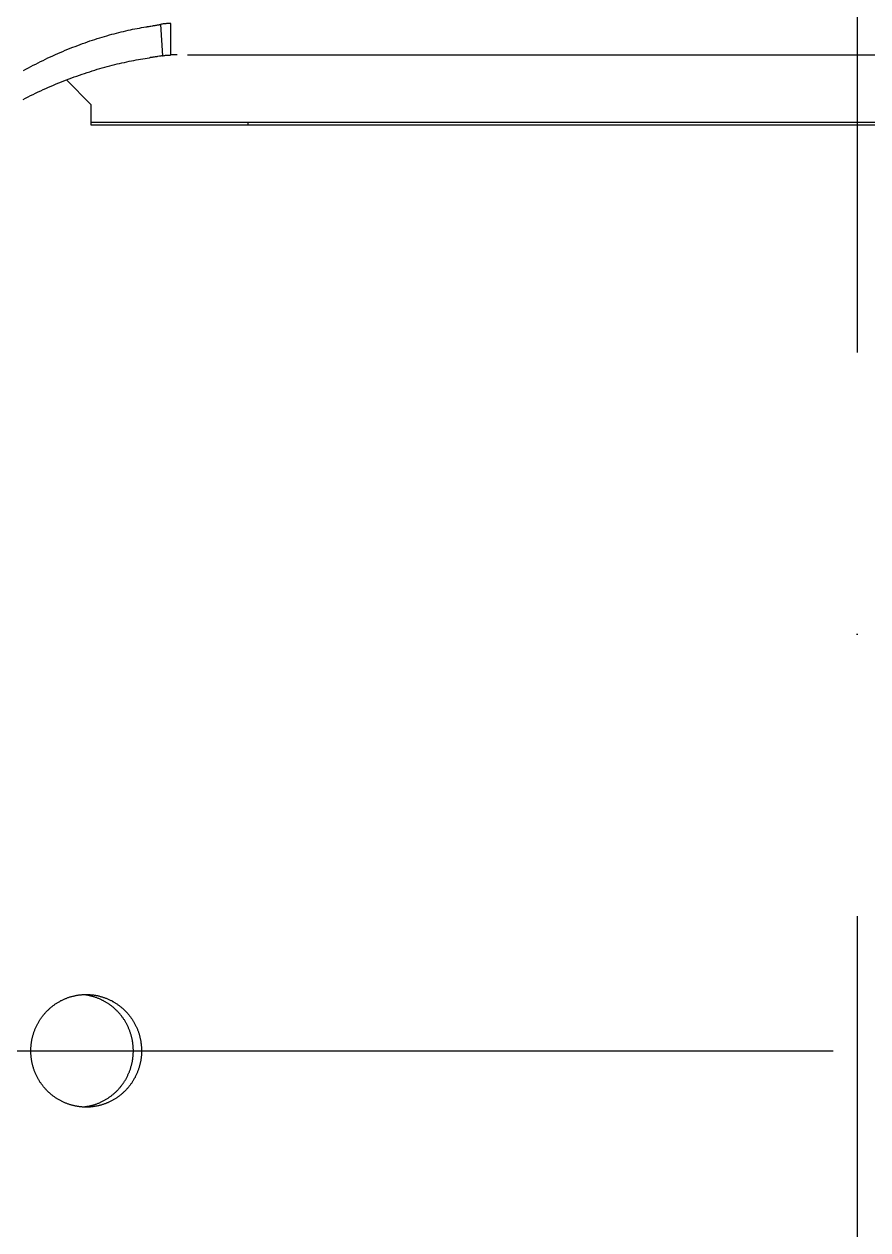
# Model space of a CAD drawing. Header units: millimetres. Extents: x 1084702 to 1166801, y 36632 to 124519.
# Drawn here: x 1097957.7 to 1098145, y 58445.3 to 58712.9 of the extents above; entities that cross this region are included whole.
import ezdxf

# ---------------------------------------------------------------- set-up
doc = ezdxf.new("R2010")
doc.units = ezdxf.units.MM
doc.header["$LTSCALE"] = 250
doc.linetypes.add('CENTER', pattern=[3, 2.5, -0.25, 0, -0.25])
doc.layers.get('0').update_dxf_attribs({"color": 255})

# ---------------------------------------------------------------- blocks, each defined once
blk = doc.blocks.new('PK65002M m platform_top')
at = {"linetype": 'CENTER'}
blk.add_line((-7861.58, 2886.68), (-11156.47, 2886.68), dxfattribs=at)
at = {"linetype": 'Continuous'}
for p, q in [((-10502, 2680.68), (-9821.98, 2680.68)), ((-9821.98, 2681.18), (-10310.25, 2681.18)), ((-9856.91, 2681.18), (-9856.91, 2680.68)), ((-9821.98, 2676.68), (-9821.98, 2681.18)), ((-9821.98, 2676.68), (-9816.6, 2671.2)), ((-9843.44, 2665.68), (-10322.28, 2665.68)), ((-9841.14, 2665.68), (-9839.74, 2665.68)), ((-9839.74, 2665.68), (-9839.74, 2658.68)), ((-9837.49, 2658.91), (-9837.92, 2665.87)), ((-9837.71, 2665.9), (-9837.58, 2665.92)), ((-9837.58, 2665.92), (-9837.44, 2665.94)), ((-9837.44, 2665.94), (-9837.22, 2665.97)), ((-9837.22, 2665.97), (-9836.86, 2666.03)), ((-9836.86, 2666.03), (-9836.78, 2666.04)), ((-9836.78, 2666.04), (-9836.63, 2666.06)), ((-9836.63, 2666.06), (-9836.4, 2666.1)), ((-9836.4, 2666.1), (-9836.25, 2666.12)), ((-9836.25, 2666.12), (-9836.09, 2666.15)), ((-9836.09, 2666.15), (-9835.93, 2666.17)), ((-9835.93, 2666.17), (-9835.77, 2666.2)), ((-9835.77, 2666.2), (-9835.61, 2666.22)), ((-9836.46, 2659.08), (-9836.64, 2659.05)), ((-9836.29, 2659.11), (-9836.46, 2659.08)), ((-9836.11, 2659.14), (-9836.29, 2659.11)), ((-9835.85, 2659.18), (-9836.11, 2659.14)), ((-9835.31, 2659.27), (-9835.67, 2659.21)), ((-9835.14, 2659.3), (-9835.31, 2659.27)), ((-9834.96, 2659.33), (-9835.14, 2659.3)), ((-9834.78, 2659.36), (-9834.96, 2659.33))]:
    blk.add_line(p, q, dxfattribs=at)
at = {"linetype": 'CENTER'}
blk.add_lwpolyline([(-9992.12, 1356.61), (-9992.12, 4178.53)], dxfattribs=at)
at = {"linetype": 'Continuous'}
for points in [[(-9833.26, 2886.68), (-9833.26, 2886.83), (-9833.26, 2886.99), (-9833.25, 2887.15), (-9833.25, 2887.31), (-9833.24, 2887.46), (-9833.23, 2887.62), (-9833.22, 2887.78), (-9833.2, 2887.93), (-9833.18, 2888.09), (-9833.17, 2888.24), (-9833.15, 2888.4), (-9833.12, 2888.56), (-9833.1, 2888.71), (-9833.07, 2888.87), (-9833.04, 2889.02), (-9833.01, 2889.18), (-9832.98, 2889.33), (-9832.95, 2889.48), (-9832.91, 2889.64), (-9832.88, 2889.79), (-9832.84, 2889.94), (-9832.8, 2890.09), (-9832.75, 2890.24), (-9832.71, 2890.39), (-9832.66, 2890.54), (-9832.61, 2890.69), (-9832.56, 2890.84), (-9832.51, 2890.99), (-9832.45, 2891.14), (-9832.4, 2891.28), (-9832.34, 2891.43), (-9832.28, 2891.57), (-9832.22, 2891.72), (-9832.16, 2891.86), (-9832.09, 2892.01), (-9832.02, 2892.15), (-9831.95, 2892.29), (-9831.88, 2892.43), (-9831.81, 2892.57), (-9831.74, 2892.71), (-9831.66, 2892.85), (-9831.58, 2892.98), (-9831.51, 2893.12), (-9831.42, 2893.25), (-9831.34, 2893.39), (-9831.26, 2893.52), (-9831.17, 2893.65), (-9831.09, 2893.78), (-9831, 2893.91), (-9830.91, 2894.04), (-9830.81, 2894.17), (-9830.72, 2894.29), (-9830.62, 2894.42), (-9830.53, 2894.54), (-9830.43, 2894.66), (-9830.33, 2894.78), (-9830.23, 2894.9), (-9830.13, 2895.02), (-9830.02, 2895.14), (-9829.91, 2895.25), (-9829.81, 2895.37), (-9829.7, 2895.48), (-9829.59, 2895.59), (-9829.48, 2895.7), (-9829.36, 2895.81), (-9829.25, 2895.92), (-9829.13, 2896.02), (-9829.02, 2896.13), (-9828.9, 2896.23), (-9828.78, 2896.33), (-9828.66, 2896.43), (-9828.54, 2896.53), (-9828.41, 2896.63), (-9828.29, 2896.72), (-9828.16, 2896.81), (-9828.04, 2896.91), (-9827.91, 2897), (-9827.78, 2897.08), (-9827.65, 2897.17), (-9827.52, 2897.26), (-9827.39, 2897.34), (-9827.25, 2897.42), (-9827.12, 2897.5), (-9826.98, 2897.58), (-9826.85, 2897.66), (-9826.71, 2897.73), (-9826.58, 2897.8), (-9826.44, 2897.87), (-9826.3, 2897.94), (-9826.16, 2898.01), (-9826.02, 2898.08), (-9825.88, 2898.14), (-9825.74, 2898.2), (-9825.59, 2898.26), (-9825.45, 2898.32), (-9825.3, 2898.37), (-9825.16, 2898.43), (-9825.01, 2898.48), (-9824.87, 2898.53), (-9824.72, 2898.58), (-9824.57, 2898.63), (-9824.43, 2898.67), (-9824.28, 2898.72), (-9824.13, 2898.76), (-9823.98, 2898.8), (-9823.83, 2898.84), (-9823.68, 2898.87), (-9823.53, 2898.9), (-9823.37, 2898.94), (-9823.22, 2898.97), (-9823.07, 2898.99), (-9822.92, 2899.02), (-9822.76, 2899.04), (-9822.61, 2899.07), (-9822.46, 2899.09), (-9822.3, 2899.1), (-9822.15, 2899.12), (-9821.99, 2899.13), (-9821.84, 2899.15), (-9821.69, 2899.16), (-9821.53, 2899.16), (-9821.38, 2899.17), (-9821.22, 2899.17), (-9821.07, 2899.18), (-9820.97, 2899.18)], [(-9820.06, 2899.14), (-9820.14, 2899.14), (-9820.29, 2899.12), (-9820.45, 2899.11), (-9820.6, 2899.09), (-9820.76, 2899.07), (-9820.91, 2899.05), (-9821.06, 2899.02), (-9821.22, 2899), (-9821.37, 2898.97), (-9821.52, 2898.94), (-9821.68, 2898.91), (-9821.83, 2898.88), (-9821.98, 2898.84), (-9822.13, 2898.8), (-9822.28, 2898.77), (-9822.43, 2898.72), (-9822.58, 2898.68), (-9822.73, 2898.64), (-9822.88, 2898.59), (-9823.02, 2898.54), (-9823.17, 2898.49), (-9823.32, 2898.44), (-9823.46, 2898.38), (-9823.61, 2898.33), (-9823.75, 2898.27), (-9823.9, 2898.21), (-9824.04, 2898.14), (-9824.18, 2898.08), (-9824.33, 2898.01), (-9824.47, 2897.95), (-9824.61, 2897.88), (-9824.75, 2897.81), (-9824.88, 2897.73), (-9825.02, 2897.66), (-9825.16, 2897.58), (-9825.29, 2897.5), (-9825.43, 2897.43), (-9825.56, 2897.34), (-9825.69, 2897.26), (-9825.82, 2897.18), (-9825.95, 2897.09), (-9826.08, 2897), (-9826.2, 2896.91), (-9826.33, 2896.82), (-9826.46, 2896.73), (-9826.58, 2896.64), (-9826.7, 2896.54), (-9826.82, 2896.44), (-9826.94, 2896.34), (-9827.06, 2896.24), (-9827.18, 2896.14), (-9827.3, 2896.04), (-9827.41, 2895.93), (-9827.52, 2895.83), (-9827.64, 2895.72), (-9827.75, 2895.61), (-9827.86, 2895.5), (-9827.97, 2895.39), (-9828.07, 2895.27), (-9828.18, 2895.16), (-9828.28, 2895.04), (-9828.39, 2894.92), (-9828.49, 2894.8), (-9828.59, 2894.68), (-9828.69, 2894.56), (-9828.78, 2894.44), (-9828.88, 2894.32), (-9828.97, 2894.19), (-9829.06, 2894.06), (-9829.16, 2893.94), (-9829.24, 2893.81), (-9829.33, 2893.68), (-9829.42, 2893.55), (-9829.5, 2893.41), (-9829.59, 2893.28), (-9829.67, 2893.15), (-9829.75, 2893.01), (-9829.82, 2892.88), (-9829.9, 2892.74), (-9829.97, 2892.6), (-9830.05, 2892.46), (-9830.12, 2892.32), (-9830.19, 2892.18), (-9830.25, 2892.04), (-9830.32, 2891.89), (-9830.38, 2891.75), (-9830.45, 2891.6), (-9830.51, 2891.46), (-9830.56, 2891.31), (-9830.62, 2891.16), (-9830.68, 2891.02), (-9830.73, 2890.87), (-9830.78, 2890.72), (-9830.83, 2890.57), (-9830.88, 2890.42), (-9830.92, 2890.27), (-9830.97, 2890.12), (-9831.01, 2889.96), (-9831.05, 2889.81), (-9831.09, 2889.66), (-9831.12, 2889.5), (-9831.16, 2889.35), (-9831.19, 2889.19), (-9831.22, 2889.04), (-9831.25, 2888.88), (-9831.27, 2888.73), (-9831.3, 2888.57), (-9831.32, 2888.41), (-9831.34, 2888.26), (-9831.36, 2888.1), (-9831.38, 2887.94), (-9831.39, 2887.78), (-9831.4, 2887.63), (-9831.42, 2887.47), (-9831.42, 2887.31), (-9831.43, 2887.15), (-9831.44, 2886.99), (-9831.44, 2886.84), (-9831.44, 2886.68)], [(-9820.97, 2899.18), (-9820.91, 2899.18), (-9820.76, 2899.18), (-9820.6, 2899.17), (-9820.45, 2899.17), (-9820.29, 2899.16), (-9820.14, 2899.15), (-9819.98, 2899.14), (-9819.83, 2899.12), (-9819.67, 2899.11), (-9819.52, 2899.09), (-9819.36, 2899.07), (-9819.21, 2899.05), (-9819.06, 2899.02), (-9818.9, 2899), (-9818.75, 2898.97), (-9818.6, 2898.94), (-9818.45, 2898.91), (-9818.29, 2898.88), (-9818.14, 2898.84), (-9817.99, 2898.8), (-9817.84, 2898.77), (-9817.69, 2898.72), (-9817.54, 2898.68), (-9817.39, 2898.64), (-9817.24, 2898.59), (-9817.1, 2898.54), (-9816.95, 2898.49), (-9816.8, 2898.44), (-9816.66, 2898.38), (-9816.51, 2898.33), (-9816.37, 2898.27), (-9816.22, 2898.21), (-9816.08, 2898.14), (-9815.94, 2898.08), (-9815.8, 2898.01), (-9815.66, 2897.95), (-9815.52, 2897.88), (-9815.38, 2897.81), (-9815.24, 2897.73), (-9815.1, 2897.66), (-9814.96, 2897.58), (-9814.83, 2897.5), (-9814.7, 2897.43), (-9814.56, 2897.34), (-9814.43, 2897.26), (-9814.3, 2897.18), (-9814.17, 2897.09), (-9814.04, 2897), (-9813.92, 2896.91), (-9813.79, 2896.82), (-9813.67, 2896.73), (-9813.54, 2896.64), (-9813.42, 2896.54), (-9813.3, 2896.44), (-9813.18, 2896.34), (-9813.06, 2896.24), (-9812.94, 2896.14), (-9812.83, 2896.04), (-9812.71, 2895.93), (-9812.6, 2895.83), (-9812.48, 2895.72), (-9812.37, 2895.61), (-9812.26, 2895.5), (-9812.16, 2895.39), (-9812.05, 2895.27), (-9811.94, 2895.16), (-9811.84, 2895.04), (-9811.74, 2894.92), (-9811.63, 2894.8), (-9811.53, 2894.68), (-9811.44, 2894.56), (-9811.34, 2894.44), (-9811.24, 2894.32), (-9811.15, 2894.19), (-9811.06, 2894.06), (-9810.97, 2893.94), (-9810.88, 2893.81), (-9810.79, 2893.68), (-9810.7, 2893.55), (-9810.62, 2893.41), (-9810.54, 2893.28), (-9810.46, 2893.15), (-9810.38, 2893.01), (-9810.3, 2892.88), (-9810.22, 2892.74), (-9810.15, 2892.6), (-9810.08, 2892.46), (-9810, 2892.32), (-9809.94, 2892.18), (-9809.87, 2892.04), (-9809.8, 2891.89), (-9809.74, 2891.75), (-9809.68, 2891.6), (-9809.62, 2891.46), (-9809.56, 2891.31), (-9809.5, 2891.16), (-9809.45, 2891.02), (-9809.39, 2890.87), (-9809.34, 2890.72), (-9809.29, 2890.57), (-9809.24, 2890.42), (-9809.2, 2890.27), (-9809.16, 2890.12), (-9809.11, 2889.96), (-9809.07, 2889.81), (-9809.04, 2889.66), (-9809, 2889.5), (-9808.97, 2889.35), (-9808.93, 2889.19), (-9808.9, 2889.04), (-9808.87, 2888.88), (-9808.85, 2888.73), (-9808.82, 2888.57), (-9808.8, 2888.41), (-9808.78, 2888.26), (-9808.76, 2888.1), (-9808.74, 2887.94), (-9808.73, 2887.78), (-9808.72, 2887.63), (-9808.71, 2887.47), (-9808.7, 2887.31), (-9808.69, 2887.15), (-9808.69, 2886.99), (-9808.68, 2886.84), (-9808.68, 2886.68)], [(-9820.97, 2874.18), (-9821.03, 2874.18), (-9821.19, 2874.18), (-9821.34, 2874.18), (-9821.5, 2874.19), (-9821.65, 2874.2), (-9821.81, 2874.21), (-9821.96, 2874.22), (-9822.12, 2874.23), (-9822.27, 2874.25), (-9822.43, 2874.27), (-9822.58, 2874.28), (-9822.73, 2874.31), (-9822.89, 2874.33), (-9823.04, 2874.36), (-9823.19, 2874.38), (-9823.35, 2874.41), (-9823.5, 2874.44), (-9823.65, 2874.48), (-9823.8, 2874.51), (-9823.95, 2874.55), (-9824.1, 2874.59), (-9824.25, 2874.63), (-9824.4, 2874.67), (-9824.55, 2874.72), (-9824.7, 2874.77), (-9824.85, 2874.82), (-9824.99, 2874.87), (-9825.14, 2874.92), (-9825.29, 2874.97), (-9825.43, 2875.03), (-9825.58, 2875.09), (-9825.72, 2875.15), (-9825.86, 2875.21), (-9826.01, 2875.27), (-9826.15, 2875.34), (-9826.29, 2875.41), (-9826.43, 2875.48), (-9826.57, 2875.55), (-9826.71, 2875.62), (-9826.84, 2875.7), (-9826.98, 2875.77), (-9827.11, 2875.85), (-9827.25, 2875.93), (-9827.38, 2876.01), (-9827.51, 2876.09), (-9827.64, 2876.18), (-9827.77, 2876.26), (-9827.9, 2876.35), (-9828.03, 2876.44), (-9828.15, 2876.53), (-9828.28, 2876.63), (-9828.4, 2876.72), (-9828.52, 2876.82), (-9828.64, 2876.91), (-9828.77, 2877.01), (-9828.88, 2877.11), (-9829, 2877.21), (-9829.12, 2877.32), (-9829.23, 2877.42), (-9829.35, 2877.53), (-9829.46, 2877.64), (-9829.57, 2877.75), (-9829.68, 2877.86), (-9829.79, 2877.97), (-9829.9, 2878.08), (-9830, 2878.2), (-9830.11, 2878.31), (-9830.21, 2878.43), (-9830.31, 2878.55), (-9830.41, 2878.67), (-9830.51, 2878.79), (-9830.61, 2878.91), (-9830.7, 2879.04), (-9830.79, 2879.16), (-9830.89, 2879.29), (-9830.98, 2879.42), (-9831.07, 2879.55), (-9831.15, 2879.68), (-9831.24, 2879.81), (-9831.32, 2879.94), (-9831.41, 2880.07), (-9831.49, 2880.21), (-9831.57, 2880.34), (-9831.65, 2880.48), (-9831.72, 2880.62), (-9831.8, 2880.76), (-9831.87, 2880.9), (-9831.94, 2881.04), (-9832.01, 2881.18), (-9832.08, 2881.32), (-9832.14, 2881.46), (-9832.21, 2881.61), (-9832.27, 2881.75), (-9832.33, 2881.9), (-9832.39, 2882.04), (-9832.44, 2882.19), (-9832.5, 2882.34), (-9832.55, 2882.49), (-9832.6, 2882.64), (-9832.65, 2882.79), (-9832.7, 2882.94), (-9832.74, 2883.09), (-9832.79, 2883.24), (-9832.83, 2883.39), (-9832.87, 2883.54), (-9832.91, 2883.7), (-9832.94, 2883.85), (-9832.98, 2884.01), (-9833.01, 2884.16), (-9833.04, 2884.32), (-9833.07, 2884.47), (-9833.1, 2884.63), (-9833.12, 2884.78), (-9833.14, 2884.94), (-9833.16, 2885.1), (-9833.18, 2885.26), (-9833.2, 2885.41), (-9833.21, 2885.57), (-9833.23, 2885.73), (-9833.24, 2885.89), (-9833.25, 2886.04), (-9833.25, 2886.2), (-9833.26, 2886.36), (-9833.26, 2886.52), (-9833.26, 2886.68)], [(-9831.44, 2886.68), (-9831.44, 2886.52), (-9831.44, 2886.36), (-9831.43, 2886.21), (-9831.42, 2886.05), (-9831.42, 2885.89), (-9831.41, 2885.73), (-9831.39, 2885.58), (-9831.38, 2885.42), (-9831.36, 2885.27), (-9831.34, 2885.11), (-9831.32, 2884.95), (-9831.3, 2884.8), (-9831.28, 2884.64), (-9831.25, 2884.49), (-9831.22, 2884.33), (-9831.19, 2884.18), (-9831.16, 2884.03), (-9831.13, 2883.87), (-9831.09, 2883.72), (-9831.05, 2883.57), (-9831.01, 2883.42), (-9830.97, 2883.26), (-9830.93, 2883.11), (-9830.88, 2882.96), (-9830.84, 2882.81), (-9830.79, 2882.66), (-9830.74, 2882.51), (-9830.69, 2882.37), (-9830.63, 2882.22), (-9830.58, 2882.07), (-9830.52, 2881.93), (-9830.46, 2881.78), (-9830.4, 2881.64), (-9830.33, 2881.49), (-9830.27, 2881.35), (-9830.2, 2881.21), (-9830.13, 2881.07), (-9830.06, 2880.93), (-9829.99, 2880.79), (-9829.92, 2880.65), (-9829.84, 2880.51), (-9829.76, 2880.37), (-9829.68, 2880.24), (-9829.6, 2880.1), (-9829.52, 2879.97), (-9829.44, 2879.84), (-9829.35, 2879.7), (-9829.26, 2879.57), (-9829.17, 2879.45), (-9829.08, 2879.32), (-9828.99, 2879.19), (-9828.9, 2879.06), (-9828.8, 2878.94), (-9828.71, 2878.82), (-9828.61, 2878.69), (-9828.51, 2878.57), (-9828.41, 2878.45), (-9828.3, 2878.34), (-9828.2, 2878.22), (-9828.09, 2878.1), (-9827.99, 2877.99), (-9827.88, 2877.88), (-9827.77, 2877.76), (-9827.65, 2877.65), (-9827.54, 2877.55), (-9827.43, 2877.44), (-9827.31, 2877.33), (-9827.2, 2877.23), (-9827.08, 2877.13), (-9826.96, 2877.02), (-9826.84, 2876.92), (-9826.71, 2876.83), (-9826.59, 2876.73), (-9826.47, 2876.63), (-9826.34, 2876.54), (-9826.21, 2876.45), (-9826.09, 2876.36), (-9825.96, 2876.27), (-9825.83, 2876.18), (-9825.7, 2876.1), (-9825.56, 2876.01), (-9825.43, 2875.93), (-9825.3, 2875.85), (-9825.16, 2875.78), (-9825.03, 2875.7), (-9824.89, 2875.63), (-9824.75, 2875.55), (-9824.62, 2875.48), (-9824.48, 2875.41), (-9824.34, 2875.35), (-9824.2, 2875.28), (-9824.06, 2875.22), (-9823.91, 2875.15), (-9823.77, 2875.09), (-9823.63, 2875.04), (-9823.48, 2874.98), (-9823.34, 2874.93), (-9823.19, 2874.87), (-9823.05, 2874.82), (-9822.9, 2874.77), (-9822.75, 2874.73), (-9822.6, 2874.68), (-9822.45, 2874.64), (-9822.31, 2874.6), (-9822.16, 2874.56), (-9822.01, 2874.52), (-9821.85, 2874.48), (-9821.7, 2874.45), (-9821.55, 2874.42), (-9821.4, 2874.39), (-9821.25, 2874.36), (-9821.09, 2874.34), (-9820.94, 2874.31), (-9820.79, 2874.29), (-9820.63, 2874.27), (-9820.48, 2874.25), (-9820.33, 2874.23), (-9820.17, 2874.22), (-9820.06, 2874.21)], [(-9808.68, 2886.68), (-9808.68, 2886.52), (-9808.69, 2886.36), (-9808.69, 2886.21), (-9808.7, 2886.05), (-9808.71, 2885.89), (-9808.72, 2885.73), (-9808.73, 2885.58), (-9808.74, 2885.42), (-9808.76, 2885.27), (-9808.78, 2885.11), (-9808.8, 2884.95), (-9808.82, 2884.8), (-9808.85, 2884.64), (-9808.87, 2884.49), (-9808.9, 2884.33), (-9808.93, 2884.18), (-9808.96, 2884.03), (-9808.99, 2883.87), (-9809.03, 2883.72), (-9809.07, 2883.57), (-9809.11, 2883.42), (-9809.15, 2883.26), (-9809.19, 2883.11), (-9809.24, 2882.96), (-9809.28, 2882.81), (-9809.33, 2882.66), (-9809.38, 2882.51), (-9809.44, 2882.37), (-9809.49, 2882.22), (-9809.55, 2882.07), (-9809.6, 2881.93), (-9809.66, 2881.78), (-9809.73, 2881.64), (-9809.79, 2881.49), (-9809.85, 2881.35), (-9809.92, 2881.21), (-9809.99, 2881.07), (-9810.06, 2880.93), (-9810.13, 2880.79), (-9810.21, 2880.65), (-9810.28, 2880.51), (-9810.36, 2880.37), (-9810.44, 2880.24), (-9810.52, 2880.1), (-9810.6, 2879.97), (-9810.69, 2879.84), (-9810.77, 2879.7), (-9810.86, 2879.57), (-9810.95, 2879.45), (-9811.04, 2879.32), (-9811.13, 2879.19), (-9811.22, 2879.06), (-9811.32, 2878.94), (-9811.42, 2878.82), (-9811.51, 2878.69), (-9811.61, 2878.57), (-9811.72, 2878.45), (-9811.82, 2878.34), (-9811.92, 2878.22), (-9812.03, 2878.1), (-9812.14, 2877.99), (-9812.25, 2877.88), (-9812.36, 2877.76), (-9812.47, 2877.65), (-9812.58, 2877.55), (-9812.69, 2877.44), (-9812.81, 2877.33), (-9812.93, 2877.23), (-9813.04, 2877.13), (-9813.16, 2877.02), (-9813.28, 2876.92), (-9813.41, 2876.83), (-9813.53, 2876.73), (-9813.65, 2876.63), (-9813.78, 2876.54), (-9813.91, 2876.45), (-9814.04, 2876.36), (-9814.16, 2876.27), (-9814.29, 2876.18), (-9814.43, 2876.1), (-9814.56, 2876.01), (-9814.69, 2875.93), (-9814.82, 2875.85), (-9814.96, 2875.78), (-9815.09, 2875.7), (-9815.23, 2875.63), (-9815.37, 2875.55), (-9815.51, 2875.48), (-9815.65, 2875.41), (-9815.78, 2875.35), (-9815.93, 2875.28), (-9816.07, 2875.22), (-9816.21, 2875.15), (-9816.35, 2875.09), (-9816.49, 2875.04), (-9816.64, 2874.98), (-9816.78, 2874.93), (-9816.93, 2874.87), (-9817.08, 2874.82), (-9817.22, 2874.77), (-9817.37, 2874.73), (-9817.52, 2874.68), (-9817.67, 2874.64), (-9817.82, 2874.6), (-9817.97, 2874.56), (-9818.12, 2874.52), (-9818.27, 2874.48), (-9818.42, 2874.45), (-9818.57, 2874.42), (-9818.72, 2874.39), (-9818.87, 2874.36), (-9819.03, 2874.34), (-9819.18, 2874.31), (-9819.33, 2874.29), (-9819.49, 2874.27), (-9819.64, 2874.25), (-9819.8, 2874.23), (-9819.95, 2874.22), (-9820.1, 2874.21), (-9820.26, 2874.2), (-9820.41, 2874.19), (-9820.57, 2874.18), (-9820.72, 2874.18), (-9820.88, 2874.18), (-9820.97, 2874.18)], [(-9807.06, 2669.12), (-9807.59, 2668.83), (-9808.13, 2668.54), (-9808.67, 2668.25), (-9809.21, 2667.97), (-9809.76, 2667.69), (-9810.3, 2667.42), (-9810.84, 2667.14), (-9811.39, 2666.88), (-9811.94, 2666.61), (-9812.49, 2666.35), (-9813.03, 2666.1), (-9813.58, 2665.84), (-9814.13, 2665.6), (-9814.68, 2665.35), (-9815.23, 2665.11), (-9815.78, 2664.88), (-9816.33, 2664.65), (-9816.88, 2664.42), (-9817.43, 2664.2), (-9817.98, 2663.98), (-9818.53, 2663.77), (-9819.08, 2663.56), (-9819.63, 2663.35), (-9820.18, 2663.15), (-9820.72, 2662.96), (-9821.27, 2662.77), (-9821.81, 2662.58), (-9822.36, 2662.4), (-9822.9, 2662.22), (-9823.44, 2662.04), (-9823.98, 2661.88), (-9824.51, 2661.71), (-9825.05, 2661.55), (-9825.58, 2661.4), (-9826.11, 2661.25), (-9826.64, 2661.1), (-9827.16, 2660.96), (-9827.69, 2660.82), (-9828.21, 2660.69), (-9828.73, 2660.56), (-9829.24, 2660.44), (-9829.76, 2660.32), (-9830.27, 2660.21), (-9830.78, 2660.1), (-9831.28, 2659.99), (-9831.78, 2659.89), (-9832.28, 2659.79), (-9832.78, 2659.7), (-9833.27, 2659.61), (-9833.77, 2659.53), (-9834.25, 2659.45)], [(-9806.95, 2675.54), (-9807.5, 2675.25), (-9808.06, 2674.97), (-9808.62, 2674.69), (-9809.18, 2674.42), (-9809.75, 2674.15), (-9810.31, 2673.88), (-9810.88, 2673.62), (-9811.45, 2673.36), (-9812.02, 2673.1), (-9812.59, 2672.85), (-9813.17, 2672.6), (-9813.74, 2672.36), (-9814.31, 2672.12), (-9814.89, 2671.88), (-9815.46, 2671.65), (-9816.04, 2671.42)], [(-9816.04, 2671.42), (-9816.61, 2671.2), (-9817.19, 2670.98), (-9817.76, 2670.77), (-9818.33, 2670.56), (-9818.91, 2670.35), (-9819.48, 2670.15), (-9820.05, 2669.95), (-9820.62, 2669.76), (-9821.19, 2669.57), (-9821.75, 2669.39), (-9822.32, 2669.21), (-9822.88, 2669.04), (-9823.44, 2668.87), (-9824, 2668.71), (-9824.55, 2668.55), (-9825.11, 2668.39), (-9825.66, 2668.24), (-9826.21, 2668.1), (-9826.76, 2667.95), (-9827.3, 2667.82), (-9827.84, 2667.68), (-9828.38, 2667.56), (-9828.91, 2667.43), (-9829.44, 2667.32), (-9829.97, 2667.2), (-9830.49, 2667.09), (-9831.01, 2666.99), (-9831.53, 2666.89), (-9832.04, 2666.79), (-9832.55, 2666.7), (-9833.05, 2666.61), (-9833.55, 2666.53), (-9834.05, 2666.45), (-9834.54, 2666.37), (-9835.03, 2666.3)], [(-9837.92, 2665.87), (-9838.08, 2665.84), (-9838.25, 2665.81), (-9838.41, 2665.78), (-9838.58, 2665.76), (-9838.75, 2665.74), (-9838.91, 2665.72), (-9839.08, 2665.71), (-9839.24, 2665.7), (-9839.41, 2665.69), (-9839.58, 2665.69), (-9839.74, 2665.68)], [(-9837.92, 2665.87), (-9837.85, 2665.88), (-9837.71, 2665.9)], [(-9835.61, 2666.22), (-9835.45, 2666.24), (-9835.36, 2666.26), (-9835.28, 2666.27), (-9835.2, 2666.28), (-9835.12, 2666.29), (-9835.03, 2666.3)], [(-9839.74, 2658.68), (-9839.56, 2658.69), (-9839.37, 2658.69), (-9839.18, 2658.7), (-9838.99, 2658.71), (-9838.8, 2658.72), (-9838.62, 2658.74), (-9838.43, 2658.76), (-9838.24, 2658.78), (-9838.05, 2658.81), (-9837.87, 2658.84), (-9837.68, 2658.87), (-9837.49, 2658.91)], [(-9836.64, 2659.05), (-9836.81, 2659.02), (-9836.9, 2659), (-9836.98, 2658.99), (-9837.07, 2658.98), (-9837.15, 2658.96), (-9837.24, 2658.95), (-9837.32, 2658.94), (-9837.41, 2658.92), (-9837.49, 2658.91)], [(-9835.67, 2659.21), (-9835.76, 2659.2), (-9835.85, 2659.18)], [(-9834.25, 2659.45), (-9834.34, 2659.43), (-9834.43, 2659.42), (-9834.52, 2659.41), (-9834.61, 2659.39), (-9834.78, 2659.36)]]:
    blk.add_lwpolyline(points, dxfattribs=at)
blk = doc.blocks.new('1-deck_B4_1')
at = {"linetype": 'CENTER', "rotation": 180}
blk.add_blockref('PK65002M m platform_top', (70387.47, 26963.11), dxfattribs=at)

msp = doc.modelspace()

# ---------------------------------------------------------------- block references
msp.add_blockref('1-deck_B4_1', (1017763.01, 34408.58))

doc.saveas('drawing.dxf')
